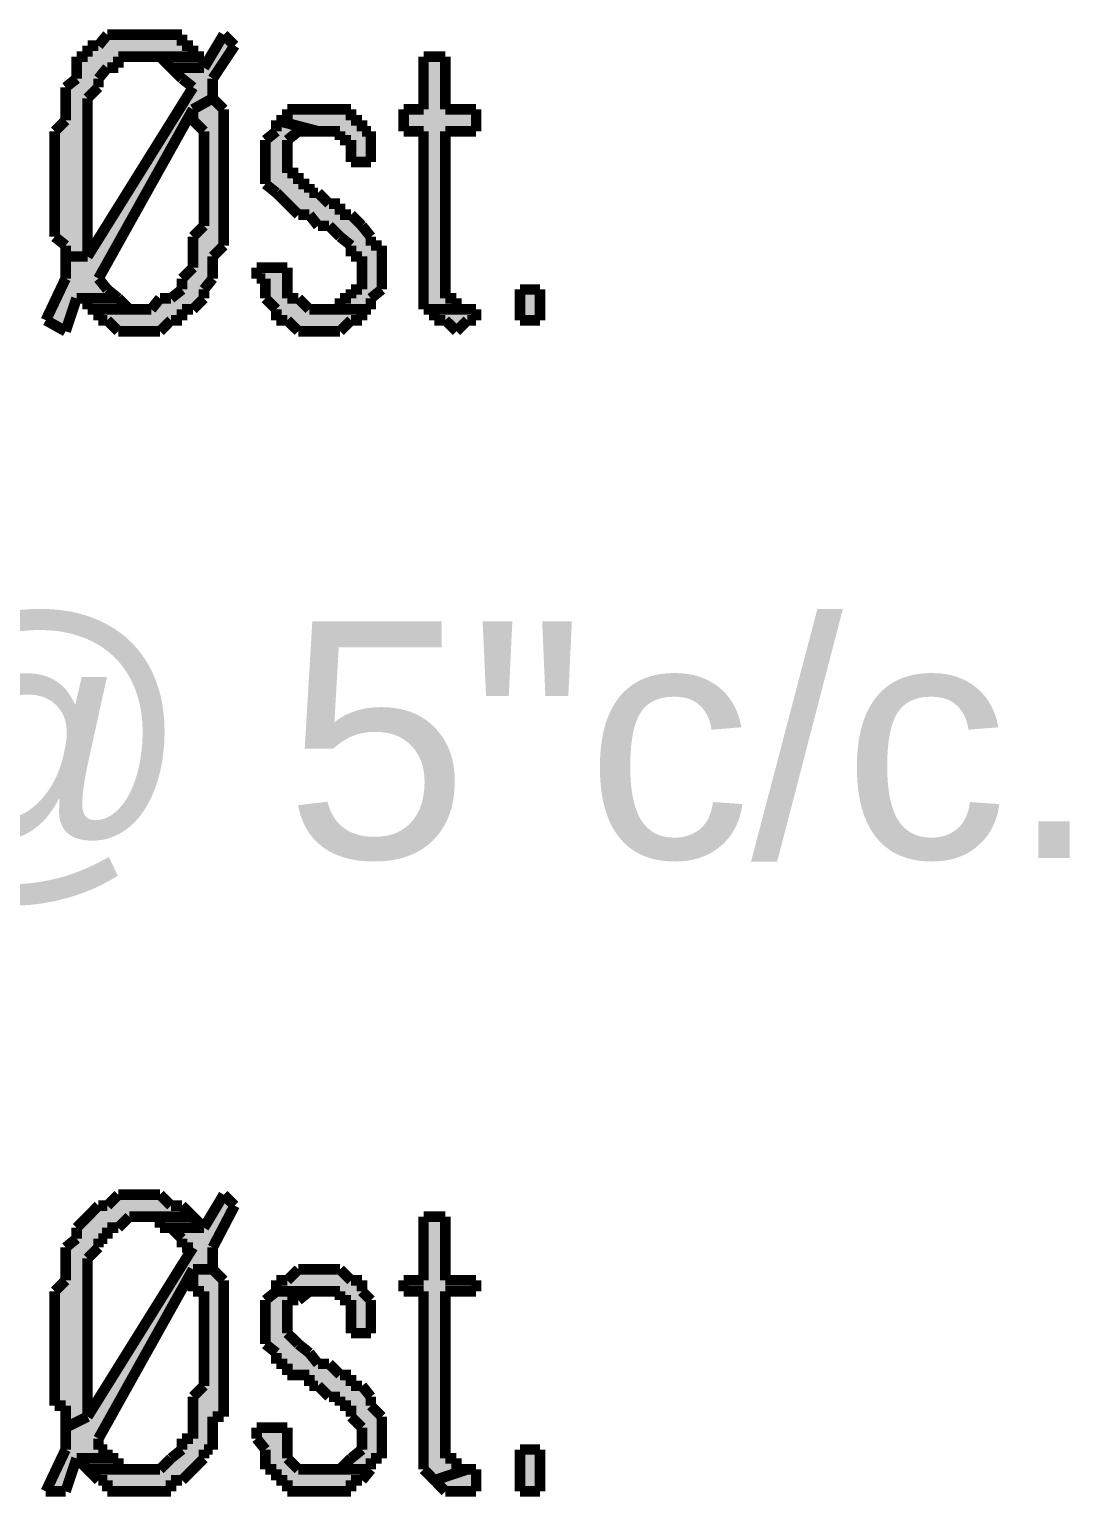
# Model space of a CAD drawing. Header units: millimetres. Extents: x 5 to 350, y 3 to 213.
# Drawn here: x 146.94 to 155.3, y 54.06 to 65.84 of the extents above; entities that cross this region are included whole.
import ezdxf

# ---------------------------------------------------------------- set-up
doc = ezdxf.new("R2010")
doc.units = ezdxf.units.MM
for name, color, linetype in [('H', 251, 'Continuous'), ('P', 255, 'Continuous'), ('T', 255, 'Continuous')]:
    doc.layers.add(name, color=color, linetype=linetype)
doc.styles.get("Standard").update_dxf_attribs({"font": 'arial.ttf'})

msp = doc.modelspace()

# ---------------------------------------------------------------- hatches: boundary and pattern name
at = {"layer": 'H', "linetype": 'Continuous'}
for points in [[(147.232, 63.412), (147.073, 63.5), (147.232, 63.835), (147.232, 64.012), (147.408, 64.012), (148.255, 65.37), (148.078, 65.528), (148.343, 65.528), (148.502, 65.793), (148.59, 65.705), (148.414, 65.44), (148.414, 65.282), (148.255, 65.193), (147.496, 63.835), (147.655, 63.676), (147.32, 63.676), (147.232, 63.412)], [(147.232, 64.012), (147.232, 64.1), (147.144, 64.17), (147.144, 65.017), (147.232, 65.105), (147.232, 65.37), (147.32, 65.44), (147.32, 65.617), (147.408, 65.617), (147.408, 65.705), (147.496, 65.705), (147.567, 65.793), (148.167, 65.793), (148.167, 65.705), (148.255, 65.705), (148.255, 65.617), (147.655, 65.617), (147.655, 65.528), (147.567, 65.528), (147.496, 65.44), (147.496, 65.37), (147.408, 65.282), (147.408, 64.012), (147.232, 64.012)], [(148.078, 65.528), (147.99, 65.617), (148.343, 65.617), (148.343, 65.528), (148.078, 65.528)], [(150.107, 63.588), (150.107, 65.017), (149.948, 65.017), (149.948, 65.193), (150.107, 65.193), (150.107, 65.617), (150.283, 65.617), (150.283, 65.193), (150.53, 65.193), (150.53, 65.017), (150.283, 65.017), (150.283, 63.676), (150.372, 63.676), (150.372, 63.588), (150.107, 63.588)], [(147.655, 63.412), (147.567, 63.5), (147.496, 63.5), (147.496, 63.588), (147.92, 63.588), (147.99, 63.676), (148.078, 63.676), (148.167, 63.747), (148.167, 63.835), (148.255, 63.923), (148.255, 64.17), (148.343, 64.258), (148.343, 65.017), (148.255, 65.105), (148.255, 65.193), (148.414, 65.282), (148.502, 65.193), (148.502, 64.1), (148.414, 64.012), (148.414, 63.835), (148.343, 63.747), (148.343, 63.676), (148.255, 63.588), (148.167, 63.588), (148.167, 63.5), (148.078, 63.5), (147.99, 63.412), (147.655, 63.412)], [(149.525, 64.77), (149.525, 64.946), (149.437, 64.946), (149.437, 65.017), (149.26, 65.017), (148.925, 65.105), (149.013, 65.105), (149.013, 65.193), (149.525, 65.193), (149.525, 65.105), (149.613, 65.105), (149.613, 65.017), (149.684, 65.017), (149.684, 64.77), (149.525, 64.77)], [(149.437, 63.588), (149.437, 63.676), (149.525, 63.676), (149.525, 63.747), (149.613, 63.747), (149.613, 64.012), (149.525, 64.012), (149.525, 64.1), (149.348, 64.258), (149.26, 64.258), (149.19, 64.347), (149.102, 64.347), (148.837, 64.594), (148.837, 64.946), (148.925, 65.017), (148.925, 65.105), (149.26, 65.017), (149.102, 65.017), (149.013, 64.946), (149.013, 64.682), (149.102, 64.682), (149.102, 64.594), (149.19, 64.594), (149.19, 64.523), (149.26, 64.523), (149.348, 64.435), (149.437, 64.435), (149.437, 64.347), (149.525, 64.347), (149.684, 64.17), (149.684, 64.1), (149.772, 64.1), (149.772, 63.747), (149.684, 63.676), (149.684, 63.588), (149.437, 63.588)], [(149.102, 63.412), (149.013, 63.5), (148.925, 63.5), (148.925, 63.588), (148.837, 63.676), (148.837, 63.835), (148.766, 63.835), (148.766, 63.923), (149.013, 63.923), (149.013, 63.676), (149.102, 63.676), (149.19, 63.588), (149.613, 63.588), (149.613, 63.5), (149.525, 63.5), (149.437, 63.412), (149.102, 63.412)], [(150.883, 63.5), (150.883, 63.747), (151.042, 63.747), (151.042, 63.5), (150.883, 63.5)], [(147.408, 63.588), (147.408, 63.676), (147.655, 63.676), (147.743, 63.588), (147.408, 63.588)], [(150.372, 63.412), (150.283, 63.5), (150.195, 63.5), (150.195, 63.588), (150.53, 63.588), (150.53, 63.5), (150.46, 63.5), (150.372, 63.412)], [(147.073, 54.098), (147.232, 54.434), (147.232, 54.61), (147.408, 54.698), (148.255, 56.056), (148.167, 56.056), (148.167, 56.127), (148.078, 56.215), (148.343, 56.215), (148.502, 56.48), (148.59, 56.392), (148.414, 56.056), (148.414, 55.88), (148.255, 55.88), (147.496, 54.522), (147.496, 54.434), (147.567, 54.434), (147.567, 54.363), (147.32, 54.363), (147.232, 54.098), (147.073, 54.098)], [(147.232, 54.61), (147.232, 54.786), (147.144, 54.786), (147.144, 55.704), (147.232, 55.792), (147.232, 56.056), (147.32, 56.127), (147.32, 56.215), (147.496, 56.392), (147.567, 56.392), (147.655, 56.48), (147.99, 56.48), (148.078, 56.392), (148.167, 56.392), (148.255, 56.303), (147.743, 56.303), (147.655, 56.215), (147.567, 56.215), (147.567, 56.127), (147.496, 56.127), (147.496, 56.056), (147.408, 55.968), (147.408, 54.698), (147.232, 54.61)], [(147.99, 56.215), (147.99, 56.303), (148.255, 56.303), (148.343, 56.215), (147.99, 56.215)], [(150.195, 54.187), (150.107, 54.275), (150.107, 55.704), (149.948, 55.704), (149.948, 55.792), (150.107, 55.792), (150.107, 56.303), (150.283, 56.303), (150.283, 55.792), (150.53, 55.792), (150.53, 55.704), (150.283, 55.704), (150.283, 54.363), (150.372, 54.363), (150.372, 54.275), (150.46, 54.275), (150.195, 54.187)], [(147.567, 54.098), (147.567, 54.187), (147.496, 54.187), (147.408, 54.275), (147.99, 54.275), (148.167, 54.434), (148.167, 54.522), (148.255, 54.522), (148.255, 54.857), (148.343, 54.945), (148.343, 55.704), (148.255, 55.704), (148.255, 55.88), (148.414, 55.88), (148.502, 55.792), (148.502, 54.698), (148.414, 54.698), (148.414, 54.434), (148.343, 54.434), (148.343, 54.363), (148.167, 54.187), (148.078, 54.187), (148.078, 54.098), (147.567, 54.098)], [(149.525, 55.368), (149.525, 55.633), (149.437, 55.633), (149.437, 55.704), (148.925, 55.704), (148.925, 55.792), (149.013, 55.792), (149.102, 55.88), (149.437, 55.88), (149.525, 55.792), (149.613, 55.792), (149.613, 55.704), (149.684, 55.633), (149.684, 55.368), (149.525, 55.368)], [(149.437, 54.275), (149.613, 54.434), (149.613, 54.61), (149.525, 54.698), (149.525, 54.786), (149.437, 54.786), (149.437, 54.857), (149.348, 54.857), (149.26, 54.945), (149.19, 54.945), (149.19, 55.033), (149.013, 55.033), (149.013, 55.122), (148.925, 55.122), (148.925, 55.21), (148.837, 55.28), (148.837, 55.633), (148.925, 55.704), (149.19, 55.704), (149.102, 55.633), (149.013, 55.633), (149.013, 55.368), (149.26, 55.122), (149.348, 55.122), (149.437, 55.033), (149.525, 55.033), (149.525, 54.945), (149.613, 54.945), (149.684, 54.857), (149.684, 54.786), (149.772, 54.698), (149.772, 54.363), (149.684, 54.363), (149.684, 54.275), (149.437, 54.275)], [(149.013, 54.098), (149.013, 54.187), (148.925, 54.187), (148.925, 54.275), (148.837, 54.275), (148.837, 54.434), (148.766, 54.522), (148.766, 54.61), (149.013, 54.61), (149.013, 54.363), (149.102, 54.275), (149.684, 54.275), (149.613, 54.187), (149.525, 54.187), (149.525, 54.098), (149.013, 54.098)], [(150.883, 54.098), (150.883, 54.434), (151.042, 54.434), (151.042, 54.098), (150.883, 54.098)], [(147.408, 54.275), (147.32, 54.363), (147.655, 54.363), (147.655, 54.275), (147.408, 54.275)], [(150.283, 54.098), (150.195, 54.187), (150.46, 54.275), (150.53, 54.275), (150.53, 54.098), (150.283, 54.098)]]:
    msp.add_hatch(color=256, dxfattribs=at).paths.add_polyline_path(points)

# ---------------------------------------------------------------- linework, layer by layer
at = {"layer": 'P', "const_width": 0.085}
for points in [[(147.496, 65.705), (147.408, 65.705)], [(147.408, 65.705), (147.408, 65.617)], [(147.567, 65.793), (147.496, 65.705)], [(147.655, 65.793), (147.567, 65.793)], [(147.743, 65.793), (147.655, 65.793)], [(147.832, 65.793), (147.743, 65.793)], [(147.92, 65.793), (147.832, 65.793)], [(147.99, 65.793), (147.92, 65.793)], [(148.078, 65.793), (147.99, 65.793)], [(148.167, 65.793), (148.078, 65.793)], [(148.167, 65.705), (148.167, 65.793)], [(148.255, 65.705), (148.167, 65.705)], [(148.255, 65.617), (148.255, 65.705)], [(148.502, 65.793), (148.343, 65.528)], [(148.414, 65.44), (148.59, 65.705)], [(148.59, 65.705), (148.502, 65.793)], [(147.408, 65.617), (147.32, 65.617)], [(147.32, 65.617), (147.32, 65.528)], [(147.655, 65.528), (147.655, 65.617)], [(147.655, 65.617), (147.743, 65.617)], [(147.743, 65.617), (147.832, 65.617)], [(148.255, 65.617), (147.832, 65.617)], [(147.832, 65.617), (147.92, 65.617)], [(147.832, 65.617), (148.255, 65.617)], [(147.92, 65.617), (147.99, 65.617)], [(147.99, 65.617), (148.078, 65.528)], [(148.343, 65.617), (148.255, 65.617)], [(148.343, 65.528), (148.343, 65.617)], [(150.283, 65.617), (150.107, 65.617)], [(150.107, 65.617), (150.107, 65.193)], [(150.283, 65.193), (150.283, 65.617)], [(147.32, 65.528), (147.32, 65.44)], [(147.496, 65.44), (147.567, 65.528)], [(147.567, 65.528), (147.655, 65.528)], [(148.078, 65.528), (148.343, 65.528)], [(148.343, 65.528), (148.078, 65.528)], [(148.078, 65.528), (148.167, 65.44)], [(147.32, 65.44), (147.232, 65.37)], [(147.232, 65.37), (147.232, 65.282)], [(148.255, 65.37), (147.408, 64.012)], [(147.408, 65.282), (147.496, 65.37)], [(147.496, 65.37), (147.496, 65.44)], [(148.167, 65.44), (148.255, 65.37)], [(148.414, 65.37), (148.414, 65.44)], [(148.414, 65.282), (148.414, 65.37)], [(147.232, 65.282), (147.232, 65.193)], [(147.408, 65.193), (147.408, 65.282)], [(148.414, 65.282), (148.255, 65.193)], [(148.255, 65.193), (148.414, 65.282)], [(148.502, 65.193), (148.414, 65.282)], [(147.232, 65.105), (147.144, 65.017)], [(147.232, 65.193), (147.232, 65.105)], [(147.408, 65.105), (147.408, 65.193)], [(147.408, 65.017), (147.408, 65.105)], [(147.496, 63.835), (148.255, 65.193)], [(148.255, 65.193), (148.255, 65.105)], [(148.255, 65.105), (148.343, 65.017)], [(148.502, 65.105), (148.502, 65.193)], [(148.502, 65.017), (148.502, 65.105)], [(148.925, 65.105), (148.925, 65.017)], [(149.26, 65.017), (148.925, 65.105)], [(149.013, 65.105), (148.925, 65.105)], [(148.925, 65.105), (149.26, 65.017)], [(149.102, 65.193), (149.013, 65.193)], [(149.013, 65.193), (149.013, 65.105)], [(149.19, 65.193), (149.102, 65.193)], [(149.26, 65.193), (149.19, 65.193)], [(149.348, 65.193), (149.26, 65.193)], [(149.437, 65.193), (149.348, 65.193)], [(149.348, 65.193), (149.348, 65.193)], [(149.525, 65.193), (149.437, 65.193)], [(149.525, 65.105), (149.525, 65.193)], [(149.613, 65.105), (149.525, 65.105)], [(149.613, 65.017), (149.613, 65.105)], [(150.107, 65.193), (149.948, 65.193)], [(149.948, 65.193), (149.948, 65.017)], [(150.53, 65.193), (150.283, 65.193)], [(150.53, 65.017), (150.53, 65.193)], [(147.144, 65.017), (147.144, 64.946)], [(147.408, 64.946), (147.408, 65.017)], [(148.343, 65.017), (148.343, 64.946)], [(148.502, 64.946), (148.502, 65.017)], [(148.925, 65.017), (148.837, 64.946)], [(149.013, 64.946), (149.102, 65.017)], [(149.102, 65.017), (149.19, 65.017)], [(149.19, 65.017), (149.26, 65.017)], [(149.26, 65.017), (149.348, 65.017)], [(149.348, 65.017), (149.437, 65.017)], [(149.437, 65.017), (149.437, 64.946)], [(149.684, 65.017), (149.613, 65.017)], [(149.684, 64.946), (149.684, 65.017)], [(149.948, 65.017), (150.107, 65.017)], [(150.107, 65.017), (150.107, 63.923)], [(150.283, 63.835), (150.283, 65.017)], [(150.283, 65.017), (150.53, 65.017)], [(147.144, 64.946), (147.144, 64.858)], [(147.408, 64.858), (147.408, 64.946)], [(148.343, 64.946), (148.343, 64.858)], [(148.502, 64.858), (148.502, 64.946)], [(148.837, 64.946), (148.837, 64.858)], [(149.013, 64.858), (149.013, 64.946)], [(149.437, 64.946), (149.525, 64.946)], [(149.525, 64.946), (149.525, 64.858)], [(149.684, 64.858), (149.684, 64.946)], [(147.144, 64.858), (147.144, 64.77)], [(147.144, 64.77), (147.144, 64.682)], [(147.408, 64.77), (147.408, 64.858)], [(147.408, 64.682), (147.408, 64.77)], [(148.343, 64.858), (148.343, 64.77)], [(148.343, 64.77), (148.343, 64.682)], [(148.502, 64.77), (148.502, 64.858)], [(148.502, 64.682), (148.502, 64.77)], [(148.837, 64.858), (148.837, 64.77)], [(148.837, 64.77), (148.837, 64.682)], [(149.013, 64.77), (149.013, 64.858)], [(149.013, 64.682), (149.013, 64.77)], [(149.525, 64.858), (149.525, 64.77)], [(149.525, 64.77), (149.684, 64.77)], [(149.684, 64.77), (149.684, 64.858)], [(147.144, 64.682), (147.144, 64.594)], [(147.408, 64.594), (147.408, 64.682)], [(148.343, 64.682), (148.343, 64.594)], [(148.502, 64.594), (148.502, 64.682)], [(148.837, 64.682), (148.837, 64.594)], [(149.102, 64.682), (149.013, 64.682)], [(149.102, 64.594), (149.102, 64.682)], [(147.144, 64.594), (147.144, 64.523)], [(147.144, 64.523), (147.144, 64.435)], [(147.408, 64.523), (147.408, 64.594)], [(147.408, 64.435), (147.408, 64.523)], [(148.343, 64.594), (148.343, 64.523)], [(148.343, 64.523), (148.343, 64.435)], [(148.502, 64.523), (148.502, 64.594)], [(148.502, 64.435), (148.502, 64.523)], [(148.837, 64.594), (148.925, 64.523)], [(148.925, 64.523), (149.013, 64.435)], [(149.19, 64.594), (149.102, 64.594)], [(149.19, 64.523), (149.19, 64.594)], [(149.26, 64.523), (149.19, 64.523)], [(149.348, 64.435), (149.26, 64.523)], [(147.144, 64.435), (147.144, 64.347)], [(147.408, 64.347), (147.408, 64.435)], [(148.343, 64.435), (148.343, 64.347)], [(148.502, 64.347), (148.502, 64.435)], [(149.013, 64.435), (149.102, 64.347)], [(149.437, 64.435), (149.348, 64.435)], [(149.437, 64.347), (149.437, 64.435)], [(147.144, 64.347), (147.144, 64.258)], [(147.408, 64.258), (147.408, 64.347)], [(148.343, 64.347), (148.343, 64.258)], [(148.502, 64.258), (148.502, 64.347)], [(149.102, 64.347), (149.19, 64.347)], [(149.19, 64.347), (149.26, 64.258)], [(149.525, 64.347), (149.437, 64.347)], [(149.613, 64.258), (149.525, 64.347)], [(147.144, 64.258), (147.144, 64.17)], [(147.144, 64.17), (147.232, 64.1)], [(147.408, 64.17), (147.408, 64.258)], [(147.408, 64.1), (147.408, 64.17)], [(148.343, 64.258), (148.255, 64.17)], [(148.255, 64.17), (148.255, 64.1)], [(148.502, 64.17), (148.502, 64.258)], [(148.502, 64.1), (148.502, 64.17)], [(149.26, 64.258), (149.348, 64.258)], [(149.348, 64.258), (149.437, 64.17)], [(149.437, 64.17), (149.525, 64.1)], [(149.684, 64.17), (149.613, 64.258)], [(149.684, 64.1), (149.684, 64.17)], [(147.232, 64.1), (147.232, 64.012)], [(147.408, 64.012), (147.408, 64.1)], [(148.255, 64.1), (148.255, 64.012)], [(148.414, 64.012), (148.502, 64.1)], [(149.525, 64.1), (149.525, 64.012)], [(149.772, 64.1), (149.684, 64.1)], [(149.772, 64.012), (149.772, 64.1)], [(147.408, 64.012), (147.232, 64.012)], [(147.232, 64.012), (147.232, 63.923)], [(147.232, 64.012), (147.408, 64.012)], [(147.232, 63.923), (147.232, 63.835)], [(148.255, 63.923), (148.167, 63.835)], [(148.255, 64.012), (148.255, 63.923)], [(148.414, 63.923), (148.414, 64.012)], [(148.414, 63.835), (148.414, 63.923)], [(149.013, 63.923), (148.766, 63.923)], [(148.766, 63.923), (148.766, 63.835)], [(149.013, 63.835), (149.013, 63.923)], [(149.525, 64.012), (149.613, 64.012)], [(149.613, 64.012), (149.613, 63.923)], [(149.613, 63.923), (149.613, 63.835)], [(149.772, 63.923), (149.772, 64.012)], [(149.772, 63.835), (149.772, 63.923)], [(150.107, 63.923), (150.107, 63.747)], [(147.232, 63.835), (147.073, 63.5)], [(147.567, 63.747), (147.496, 63.835)], [(148.167, 63.835), (148.167, 63.747)], [(148.343, 63.747), (148.414, 63.835)], [(148.766, 63.835), (148.837, 63.835)], [(148.837, 63.835), (148.837, 63.747)], [(149.013, 63.747), (149.013, 63.835)], [(149.013, 63.835), (149.013, 63.835)], [(149.613, 63.835), (149.613, 63.747)], [(149.772, 63.747), (149.772, 63.835)], [(150.283, 63.747), (150.283, 63.835)], [(147.655, 63.676), (147.567, 63.747)], [(148.167, 63.747), (148.078, 63.676)], [(148.343, 63.676), (148.343, 63.747)], [(148.837, 63.747), (148.837, 63.676)], [(149.013, 63.676), (149.013, 63.747)], [(149.613, 63.747), (149.525, 63.747)], [(149.525, 63.747), (149.525, 63.676)], [(149.684, 63.676), (149.772, 63.747)], [(150.107, 63.747), (150.107, 63.676)], [(150.283, 63.676), (150.283, 63.747)], [(150.883, 63.5), (150.883, 63.747)], [(150.883, 63.747), (151.042, 63.747)], [(151.042, 63.747), (151.042, 63.5)], [(147.232, 63.412), (147.32, 63.676)], [(147.655, 63.676), (147.32, 63.676)], [(147.32, 63.676), (147.408, 63.676)], [(147.32, 63.676), (147.655, 63.676)], [(147.408, 63.676), (147.408, 63.588)], [(147.408, 63.588), (147.832, 63.588)], [(147.832, 63.588), (147.408, 63.588)], [(147.408, 63.588), (147.496, 63.588)], [(147.496, 63.588), (147.496, 63.5)], [(147.743, 63.588), (147.655, 63.676)], [(147.655, 63.676), (147.655, 63.676)], [(147.832, 63.588), (147.743, 63.588)], [(147.92, 63.588), (147.832, 63.588)], [(147.99, 63.676), (147.92, 63.588)], [(148.078, 63.676), (147.99, 63.676)], [(148.167, 63.5), (148.167, 63.588)], [(148.167, 63.588), (148.255, 63.588)], [(148.255, 63.588), (148.343, 63.676)], [(148.837, 63.676), (148.925, 63.588)], [(148.925, 63.588), (148.925, 63.5)], [(149.102, 63.676), (149.013, 63.676)], [(149.19, 63.588), (149.102, 63.676)], [(149.26, 63.588), (149.19, 63.588)], [(149.684, 63.588), (149.26, 63.588)], [(149.348, 63.588), (149.26, 63.588)], [(149.26, 63.588), (149.684, 63.588)], [(149.437, 63.588), (149.348, 63.588)], [(149.525, 63.676), (149.437, 63.676)], [(149.437, 63.676), (149.437, 63.588)], [(149.613, 63.5), (149.613, 63.588)], [(149.613, 63.588), (149.684, 63.588)], [(149.684, 63.588), (149.684, 63.676)], [(150.107, 63.676), (150.107, 63.588)], [(150.107, 63.588), (150.195, 63.588)], [(150.46, 63.588), (150.195, 63.588)], [(150.195, 63.588), (150.195, 63.5)], [(150.195, 63.588), (150.46, 63.588)], [(150.372, 63.676), (150.283, 63.676)], [(150.372, 63.588), (150.372, 63.676)], [(150.46, 63.588), (150.372, 63.588)], [(150.53, 63.588), (150.46, 63.588)], [(150.53, 63.5), (150.53, 63.588)], [(147.073, 63.5), (147.232, 63.412)], [(147.496, 63.5), (147.567, 63.5)], [(147.567, 63.5), (147.655, 63.412)], [(147.99, 63.412), (148.078, 63.5)], [(148.078, 63.5), (148.167, 63.5)], [(148.925, 63.5), (149.013, 63.5)], [(149.013, 63.5), (149.102, 63.412)], [(149.437, 63.412), (149.525, 63.5)], [(149.525, 63.5), (149.613, 63.5)], [(150.195, 63.5), (150.283, 63.5)], [(150.283, 63.5), (150.372, 63.412)], [(150.372, 63.412), (150.46, 63.5)], [(150.46, 63.5), (150.53, 63.5)], [(151.042, 63.5), (150.883, 63.5)], [(150.883, 63.5), (150.883, 63.5)], [(147.655, 63.412), (147.743, 63.412)], [(147.743, 63.412), (147.832, 63.412)], [(147.832, 63.412), (147.92, 63.412)], [(147.92, 63.412), (147.99, 63.412)], [(149.102, 63.412), (149.19, 63.412)], [(149.19, 63.412), (149.26, 63.412)], [(149.26, 63.412), (149.348, 63.412)], [(149.348, 63.412), (149.437, 63.412)], [(147.496, 56.392), (147.408, 56.303)], [(147.567, 56.392), (147.496, 56.392)], [(147.655, 56.48), (147.567, 56.392)], [(147.743, 56.48), (147.655, 56.48)], [(147.832, 56.48), (147.743, 56.48)], [(147.92, 56.48), (147.832, 56.48)], [(147.99, 56.48), (147.92, 56.48)], [(148.078, 56.392), (147.99, 56.48)], [(148.167, 56.392), (148.078, 56.392)], [(148.255, 56.303), (148.167, 56.392)], [(148.502, 56.48), (148.343, 56.215)], [(148.414, 56.056), (148.59, 56.392)], [(148.59, 56.392), (148.502, 56.48)], [(147.408, 56.303), (147.32, 56.215)], [(147.655, 56.215), (147.743, 56.303)], [(147.743, 56.303), (147.832, 56.303)], [(148.255, 56.303), (147.832, 56.303)], [(147.832, 56.303), (147.92, 56.303)], [(147.832, 56.303), (148.255, 56.303)], [(147.92, 56.303), (147.99, 56.303)], [(147.99, 56.303), (147.99, 56.215)], [(148.343, 56.215), (148.255, 56.303)], [(150.283, 56.303), (150.107, 56.303)], [(150.107, 56.303), (150.107, 55.792)], [(150.283, 55.792), (150.283, 56.303)], [(147.32, 56.215), (147.32, 56.127)], [(147.567, 56.127), (147.567, 56.215)], [(147.567, 56.215), (147.655, 56.215)], [(147.99, 56.215), (148.078, 56.215)], [(148.078, 56.215), (148.343, 56.215)], [(148.343, 56.215), (148.078, 56.215)], [(148.078, 56.215), (148.167, 56.127)], [(148.343, 56.215), (148.343, 56.215)], [(147.32, 56.127), (147.232, 56.056)], [(147.232, 56.056), (147.232, 55.968)], [(148.255, 56.056), (147.408, 54.698)], [(147.408, 55.968), (147.496, 56.056)], [(147.496, 56.056), (147.496, 56.127)], [(147.496, 56.127), (147.567, 56.127)], [(148.167, 56.127), (148.167, 56.056)], [(148.167, 56.056), (148.255, 56.056)], [(148.414, 55.968), (148.414, 56.056)], [(147.232, 55.968), (147.232, 55.88)], [(147.408, 55.88), (147.408, 55.968)], [(148.414, 55.88), (148.414, 55.968)], [(147.232, 55.88), (147.232, 55.792)], [(147.408, 55.792), (147.408, 55.88)], [(147.496, 54.522), (148.255, 55.88)], [(148.414, 55.88), (148.255, 55.88)], [(148.255, 55.88), (148.255, 55.792)], [(148.255, 55.88), (148.414, 55.88)], [(148.502, 55.792), (148.414, 55.88)], [(149.102, 55.88), (149.013, 55.792)], [(149.19, 55.88), (149.102, 55.88)], [(149.26, 55.88), (149.19, 55.88)], [(149.348, 55.88), (149.26, 55.88)], [(149.437, 55.88), (149.348, 55.88)], [(149.348, 55.88), (149.348, 55.88)], [(149.525, 55.792), (149.437, 55.88)], [(147.232, 55.792), (147.144, 55.704)], [(147.144, 55.704), (147.144, 55.633)], [(147.408, 55.704), (147.408, 55.792)], [(147.408, 55.633), (147.408, 55.704)], [(148.255, 55.792), (148.255, 55.704)], [(148.255, 55.704), (148.343, 55.704)], [(148.343, 55.704), (148.343, 55.633)], [(148.502, 55.704), (148.502, 55.792)], [(148.502, 55.792), (148.502, 55.792)], [(148.502, 55.633), (148.502, 55.704)], [(148.925, 55.704), (148.837, 55.633)], [(149.013, 55.792), (148.925, 55.792)], [(148.925, 55.792), (148.925, 55.704)], [(149.26, 55.704), (148.925, 55.704)], [(148.925, 55.704), (149.26, 55.704)], [(149.102, 55.633), (149.19, 55.704)], [(149.19, 55.704), (149.26, 55.704)], [(149.26, 55.704), (149.348, 55.704)], [(149.348, 55.704), (149.437, 55.704)], [(149.437, 55.704), (149.437, 55.633)], [(149.613, 55.792), (149.525, 55.792)], [(149.613, 55.704), (149.613, 55.792)], [(149.684, 55.633), (149.613, 55.704)], [(150.107, 55.792), (149.948, 55.792)], [(149.948, 55.792), (149.948, 55.704)], [(149.948, 55.704), (150.107, 55.704)], [(150.107, 55.704), (150.107, 54.522)], [(150.53, 55.792), (150.283, 55.792)], [(150.283, 54.522), (150.283, 55.704)], [(150.283, 55.704), (150.53, 55.704)], [(150.53, 55.704), (150.53, 55.792)], [(147.144, 55.633), (147.144, 55.545)], [(147.408, 55.545), (147.408, 55.633)], [(148.343, 55.633), (148.343, 55.545)], [(148.502, 55.545), (148.502, 55.633)], [(148.837, 55.633), (148.837, 55.545)], [(149.013, 55.545), (149.013, 55.633)], [(149.013, 55.633), (149.102, 55.633)], [(149.437, 55.633), (149.525, 55.633)], [(149.525, 55.633), (149.525, 55.545)], [(149.684, 55.545), (149.684, 55.633)], [(147.144, 55.545), (147.144, 55.457)], [(147.144, 55.457), (147.144, 55.368)], [(147.408, 55.457), (147.408, 55.545)], [(147.408, 55.368), (147.408, 55.457)], [(148.343, 55.545), (148.343, 55.457)], [(148.343, 55.457), (148.343, 55.368)], [(148.502, 55.457), (148.502, 55.545)], [(148.502, 55.368), (148.502, 55.457)], [(148.837, 55.545), (148.837, 55.457)], [(148.837, 55.457), (148.837, 55.368)], [(149.013, 55.457), (149.013, 55.545)], [(149.013, 55.368), (149.013, 55.457)], [(149.525, 55.545), (149.525, 55.457)], [(149.525, 55.457), (149.525, 55.368)], [(149.684, 55.457), (149.684, 55.545)], [(149.684, 55.368), (149.684, 55.457)], [(147.144, 55.368), (147.144, 55.28)], [(147.408, 55.28), (147.408, 55.368)], [(148.343, 55.368), (148.343, 55.28)], [(148.502, 55.28), (148.502, 55.368)], [(148.837, 55.368), (148.837, 55.28)], [(149.102, 55.28), (149.013, 55.368)], [(149.525, 55.368), (149.684, 55.368)], [(147.144, 55.28), (147.144, 55.21)], [(147.144, 55.21), (147.144, 55.122)], [(147.408, 55.21), (147.408, 55.28)], [(147.408, 55.122), (147.408, 55.21)], [(148.343, 55.28), (148.343, 55.21)], [(148.343, 55.21), (148.343, 55.122)], [(148.502, 55.21), (148.502, 55.28)], [(148.502, 55.122), (148.502, 55.21)], [(148.837, 55.28), (148.925, 55.21)], [(148.925, 55.21), (148.925, 55.122)], [(149.19, 55.21), (149.102, 55.28)], [(149.26, 55.122), (149.19, 55.21)], [(147.144, 55.122), (147.144, 55.033)], [(147.408, 55.033), (147.408, 55.122)], [(148.343, 55.122), (148.343, 55.033)], [(148.502, 55.033), (148.502, 55.122)], [(148.925, 55.122), (149.013, 55.122)], [(149.013, 55.122), (149.013, 55.033)], [(149.348, 55.122), (149.26, 55.122)], [(149.437, 55.033), (149.348, 55.122)], [(147.144, 55.033), (147.144, 54.945)], [(147.408, 54.945), (147.408, 55.033)], [(148.343, 55.033), (148.343, 54.945)], [(148.502, 54.945), (148.502, 55.033)], [(149.013, 55.033), (149.102, 55.033)], [(149.102, 55.033), (149.19, 55.033)], [(149.19, 55.033), (149.19, 54.945)], [(149.525, 55.033), (149.437, 55.033)], [(149.525, 54.945), (149.525, 55.033)], [(147.144, 54.945), (147.144, 54.857)], [(147.144, 54.857), (147.144, 54.786)], [(147.408, 54.857), (147.408, 54.945)], [(147.408, 54.786), (147.408, 54.857)], [(148.343, 54.945), (148.255, 54.857)], [(148.255, 54.857), (148.255, 54.786)], [(148.502, 54.857), (148.502, 54.945)], [(148.502, 54.786), (148.502, 54.857)], [(149.19, 54.945), (149.26, 54.945)], [(149.26, 54.945), (149.348, 54.857)], [(149.348, 54.857), (149.437, 54.857)], [(149.437, 54.857), (149.437, 54.786)], [(149.613, 54.945), (149.525, 54.945)], [(149.684, 54.857), (149.613, 54.945)], [(149.684, 54.786), (149.684, 54.857)], [(147.144, 54.786), (147.232, 54.786)], [(147.232, 54.786), (147.232, 54.698)], [(147.408, 54.698), (147.408, 54.786)], [(148.255, 54.786), (148.255, 54.698)], [(148.502, 54.698), (148.502, 54.786)], [(149.437, 54.786), (149.525, 54.786)], [(149.525, 54.786), (149.525, 54.698)], [(149.772, 54.698), (149.684, 54.786)], [(147.408, 54.698), (147.232, 54.61)], [(147.232, 54.698), (147.232, 54.61)], [(147.232, 54.61), (147.408, 54.698)], [(148.255, 54.698), (148.255, 54.61)], [(148.414, 54.61), (148.414, 54.698)], [(148.414, 54.698), (148.502, 54.698)], [(149.525, 54.698), (149.613, 54.61)], [(149.772, 54.61), (149.772, 54.698)], [(147.232, 54.61), (147.232, 54.522)], [(147.232, 54.522), (147.232, 54.434)], [(147.496, 54.434), (147.496, 54.522)], [(148.255, 54.522), (148.167, 54.522)], [(148.167, 54.522), (148.167, 54.434)], [(148.255, 54.61), (148.255, 54.522)], [(148.414, 54.522), (148.414, 54.61)], [(148.414, 54.434), (148.414, 54.522)], [(149.013, 54.61), (148.766, 54.61)], [(148.766, 54.61), (148.766, 54.522)], [(148.766, 54.522), (148.837, 54.434)], [(149.013, 54.522), (149.013, 54.61)], [(149.013, 54.434), (149.013, 54.522)], [(149.613, 54.61), (149.613, 54.522)], [(149.613, 54.522), (149.613, 54.434)], [(149.772, 54.522), (149.772, 54.61)], [(149.772, 54.434), (149.772, 54.522)], [(150.107, 54.522), (150.107, 54.434)], [(150.283, 54.434), (150.283, 54.522)], [(147.232, 54.434), (147.073, 54.098)], [(147.567, 54.434), (147.496, 54.434)], [(147.567, 54.363), (147.567, 54.434)], [(148.167, 54.434), (148.078, 54.363)], [(148.343, 54.363), (148.343, 54.434)], [(148.343, 54.434), (148.414, 54.434)], [(148.837, 54.434), (148.837, 54.363)], [(149.013, 54.363), (149.013, 54.434)], [(149.613, 54.434), (149.525, 54.363)], [(149.772, 54.363), (149.772, 54.434)], [(150.107, 54.434), (150.107, 54.363)], [(150.283, 54.363), (150.283, 54.434)], [(150.883, 54.098), (150.883, 54.434)], [(150.883, 54.434), (151.042, 54.434)], [(151.042, 54.434), (151.042, 54.098)], [(147.232, 54.098), (147.32, 54.363)], [(147.655, 54.363), (147.32, 54.363)], [(147.32, 54.363), (147.408, 54.275)], [(147.32, 54.363), (147.655, 54.363)], [(147.408, 54.275), (147.832, 54.275)], [(147.832, 54.275), (147.408, 54.275)], [(147.408, 54.275), (147.496, 54.187)], [(147.655, 54.363), (147.567, 54.363)], [(147.655, 54.275), (147.655, 54.363)], [(147.743, 54.275), (147.655, 54.275)], [(147.832, 54.275), (147.743, 54.275)], [(147.92, 54.275), (147.832, 54.275)], [(147.99, 54.275), (147.92, 54.275)], [(148.078, 54.363), (147.99, 54.275)], [(148.167, 54.187), (148.255, 54.275)], [(148.255, 54.275), (148.343, 54.363)], [(148.837, 54.363), (148.837, 54.275)], [(148.837, 54.275), (148.925, 54.275)], [(148.925, 54.275), (148.925, 54.187)], [(149.102, 54.275), (149.013, 54.363)], [(149.19, 54.275), (149.102, 54.275)], [(149.26, 54.275), (149.19, 54.275)], [(149.684, 54.275), (149.26, 54.275)], [(149.348, 54.275), (149.26, 54.275)], [(149.26, 54.275), (149.684, 54.275)], [(149.437, 54.275), (149.348, 54.275)], [(149.525, 54.363), (149.437, 54.275)], [(149.613, 54.187), (149.684, 54.275)], [(149.684, 54.275), (149.684, 54.363)], [(149.684, 54.363), (149.772, 54.363)], [(150.107, 54.363), (150.107, 54.275)], [(150.107, 54.275), (150.195, 54.187)], [(150.46, 54.275), (150.195, 54.187)], [(150.195, 54.187), (150.46, 54.275)], [(150.372, 54.363), (150.283, 54.363)], [(150.372, 54.275), (150.372, 54.363)], [(150.46, 54.275), (150.372, 54.275)], [(150.53, 54.275), (150.46, 54.275)], [(150.53, 54.098), (150.53, 54.275)], [(147.496, 54.187), (147.567, 54.187)], [(147.567, 54.187), (147.567, 54.098)], [(148.078, 54.098), (148.078, 54.187)], [(148.078, 54.187), (148.167, 54.187)], [(148.925, 54.187), (149.013, 54.187)], [(149.013, 54.187), (149.013, 54.098)], [(149.525, 54.098), (149.525, 54.187)], [(149.525, 54.187), (149.613, 54.187)], [(150.195, 54.187), (150.283, 54.098)], [(147.073, 54.098), (147.232, 54.098)], [(147.567, 54.098), (147.655, 54.098)], [(147.655, 54.098), (147.743, 54.098)], [(147.743, 54.098), (147.832, 54.098)], [(147.832, 54.098), (147.92, 54.098)], [(147.92, 54.098), (147.99, 54.098)], [(147.99, 54.098), (148.078, 54.098)], [(149.013, 54.098), (149.102, 54.098)], [(149.102, 54.098), (149.19, 54.098)], [(149.19, 54.098), (149.26, 54.098)], [(149.26, 54.098), (149.348, 54.098)], [(149.348, 54.098), (149.437, 54.098)], [(149.437, 54.098), (149.525, 54.098)], [(150.283, 54.098), (150.372, 54.098)], [(150.372, 54.098), (150.46, 54.098)], [(150.46, 54.098), (150.53, 54.098)], [(151.042, 54.098), (150.883, 54.098)], [(150.883, 54.098), (150.883, 54.098)]]:
    msp.add_lwpolyline(points, dxfattribs=at)

# ---------------------------------------------------------------- texts
at = {"layer": 'T', "insert": (137.6, 58.8), "char_height": 1.9, "attachment_point": 7}
msp.add_mtext('{\\fArial|b0|i0|c0|p18;8mmØ@ 5"c/c.}', dxfattribs=at)

doc.saveas('drawing.dxf')
